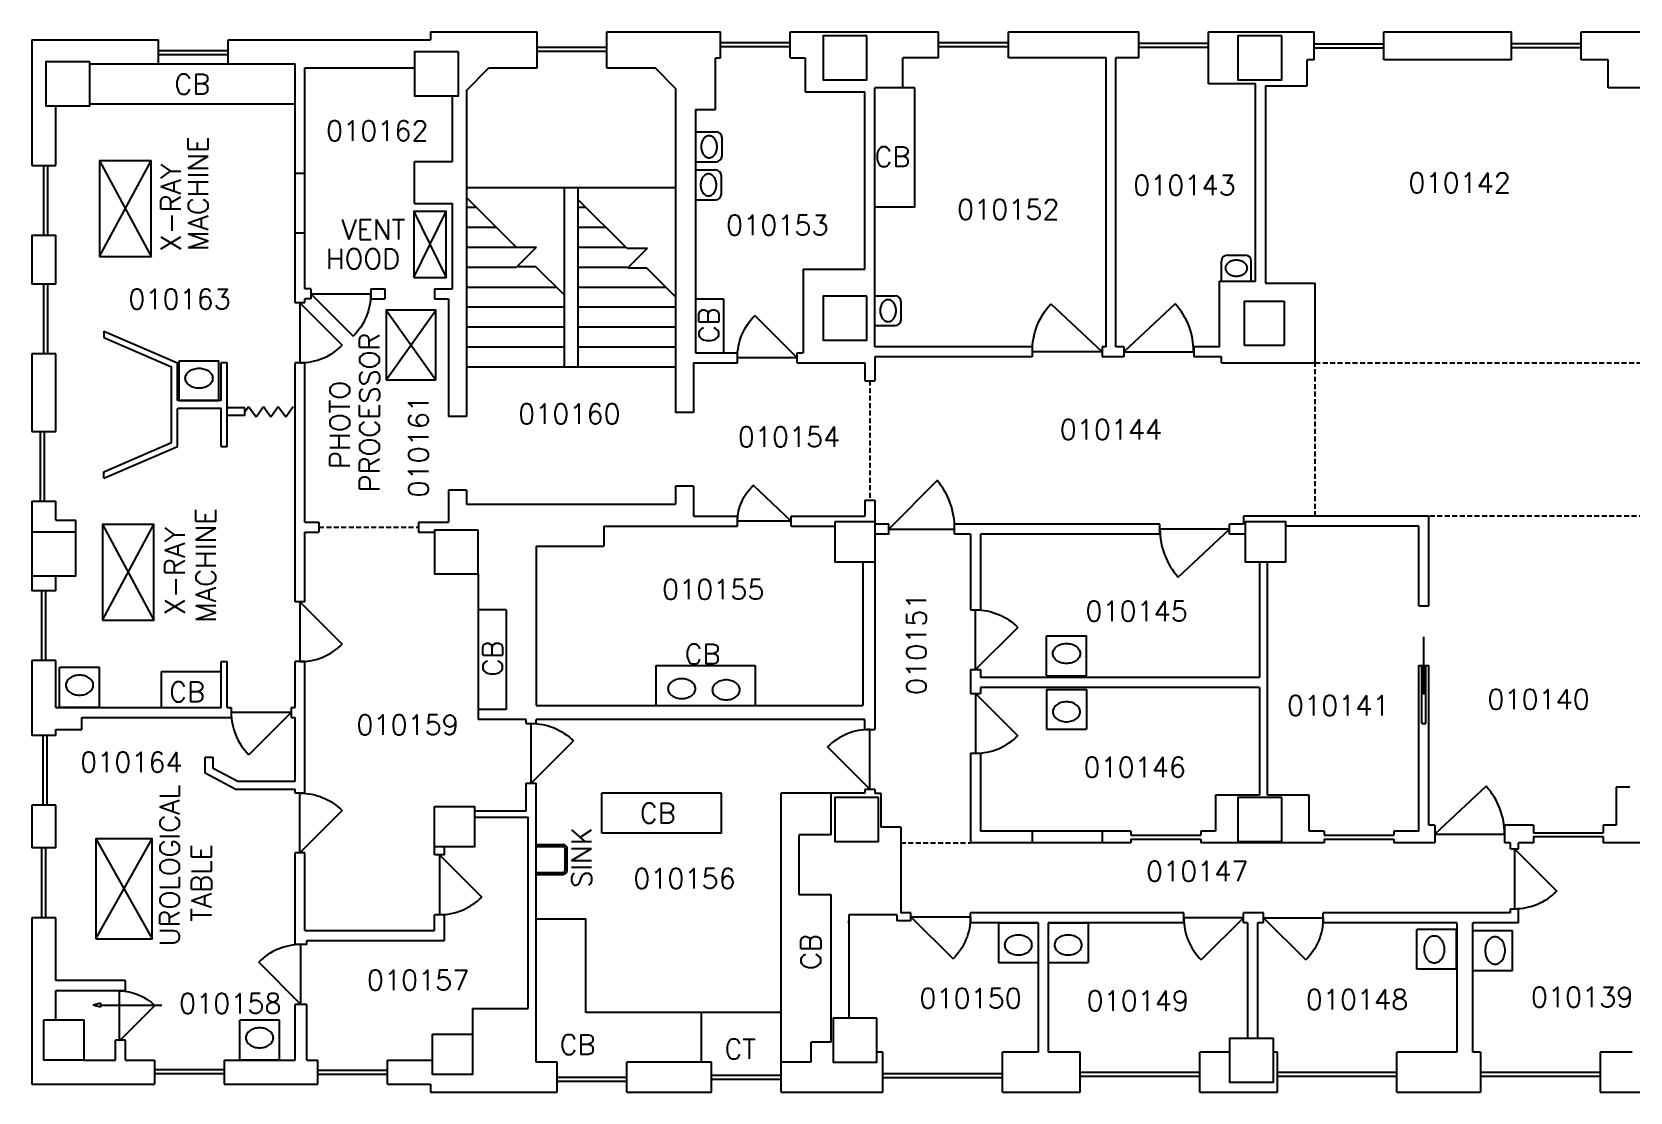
# Model space of a CAD drawing. Extents: x -572 to 188, y -99 to 441.
# Drawn here: x -426.4 to -346.2, y 125.1 to 178.3 of the extents above; entities that cross this region are included whole.
import ezdxf
from ezdxf.enums import TextEntityAlignment as Align

# ---------------------------------------------------------------- set-up
doc = ezdxf.new("R2010")
doc.units = 0
doc.header["$MEASUREMENT"] = 0
doc.linetypes.add('HIDDEN', pattern=[0.375, 0.25, -0.125])
for name, color, linetype in [('1', 7, 'CONTINUOUS'), ('15', 7, 'CONTINUOUS'), ('2', 7, 'CONTINUOUS'), ('25', 7, 'CONTINUOUS'), ('26', 7, 'CONTINUOUS'), ('27', 7, 'CONTINUOUS'), ('28', 7, 'CONTINUOUS'), ('3', 7, 'CONTINUOUS'), ('36', 7, 'CONTINUOUS'), ('4', 7, 'CONTINUOUS'), ('61', 7, 'CONTINUOUS')]:
    doc.layers.add(name, color=color, linetype=linetype)
doc.styles.add('ROMANS', font='ROMANS', dxfattribs={"height": 0.2})

# ---------------------------------------------------------------- blocks, each defined once
blk = doc.blocks.new('DRLH40')
at = {"layer": '26', "color": 6, "linetype": 'Continuous'}
blk.add_lwpolyline([(0, 0), (3.3, 0), (3.3, 0, 0.180955), (2.433, 2.433), (2.433, 2.433), (0, 0)], format="xyb", dxfattribs=at)
blk = doc.blocks.new('DRLH36')
at = {"layer": '26', "color": 6, "linetype": 'Continuous'}
for q in [(2.1213, 2.1213), (3, 0)]:
    blk.add_line((0, 0), q, dxfattribs=at)
blk.add_arc((0, 0), 3, 360, 45, dxfattribs=at)
blk = doc.blocks.new('DRRH36')
at = {"layer": '26', "color": 6, "linetype": 'Continuous', "yscale": -1, "rotation": 180}
blk.add_blockref('DRLH36', (0, 0), dxfattribs=at)
blk = doc.blocks.new('DRLH32')
at = {"layer": '26', "color": 6, "linetype": 'Continuous'}
for q in [(1.886, 1.886), (2.667, 0)]:
    blk.add_line((0, 0), q, dxfattribs=at)
blk.add_arc((-0.003, 0), 2.67, 0, 44.94989, dxfattribs=at)
blk = doc.blocks.new('SINK2')
at = {"layer": '25', "color": 253, "linetype": 'Continuous'}
for p, q in [((0, 1), (-2, 1)), ((-2, 1), (-2, -1)), ((0, 1), (0, -1)), ((0, -1), (-2, -1))]:
    blk.add_line(p, q, dxfattribs=at)
blk.add_lwpolyline([(-1.12, -0.688, 0.066843), (-1.023, -0.674, 0.062769), (-0.929, -0.635, 0.056398), (-0.842, -0.572, 0.049772), (-0.767, -0.486, 0.044142), (-0.704, -0.382, 0.039957), (-0.658, -0.263, 0.03725), (-0.63, -0.134, 0.035932), (-0.62, 0, 0.035932), (-0.63, 0.134, 0.03725), (-0.658, 0.263, 0.039957), (-0.704, 0.382, 0.044142), (-0.767, 0.486, 0.049772), (-0.842, 0.572, 0.056398), (-0.929, 0.635, 0.062769), (-1.023, 0.674, 0.066843), (-1.12, 0.688, 0.066843), (-1.218, 0.674, 0.062769), (-1.312, 0.635, 0.056398), (-1.398, 0.572, 0.049772), (-1.474, 0.486, 0.044142), (-1.536, 0.382, 0.039957), (-1.582, 0.263, 0.03725), (-1.611, 0.134, 0.035932), (-1.62, 0, 0.035932), (-1.611, -0.134, 0.03725), (-1.582, -0.263, 0.039957), (-1.536, -0.382, 0.044142), (-1.474, -0.486, 0.049772), (-1.398, -0.572, 0.056398), (-1.312, -0.635, 0.062769), (-1.218, -0.674, 0.066843)], format="xyb", close=True, dxfattribs=at)
blk = doc.blocks.new('SINK5')
at = {"layer": '25', "color": 253, "linetype": 'Continuous'}
blk.add_lwpolyline([(0.688, 0, 0.066843), (0.674, 0.098, 0.062769), (0.635, 0.191, 0.056398), (0.572, 0.278, 0.049772), (0.486, 0.354, 0.044142), (0.382, 0.416, 0.039957), (0.263, 0.462, 0.03725), (0.134, 0.49, 0.035932), (0, 0.5, 0.035932), (-0.134, 0.49, 0.03725), (-0.263, 0.462, 0.039957), (-0.382, 0.416, 0.044142), (-0.486, 0.354, 0.049772), (-0.572, 0.278, 0.056398), (-0.635, 0.191, 0.062769), (-0.674, 0.098, 0.066843), (-0.688, 0, 0.066843), (-0.674, -0.098, 0.062769), (-0.635, -0.191, 0.056398), (-0.572, -0.278, 0.049772), (-0.486, -0.354, 0.044142), (-0.382, -0.416, 0.039957), (-0.263, -0.462, 0.03725), (-0.134, -0.49, 0.035932), (0, -0.5, 0.035932), (0.134, -0.49, 0.03725), (0.263, -0.462, 0.039957), (0.382, -0.416, 0.044142), (0.486, -0.354, 0.049772), (0.572, -0.278, 0.056398), (0.635, -0.191, 0.062769), (0.674, -0.098, 0.066843)], format="xyb", close=True, dxfattribs=at)
blk = doc.blocks.new('AFDR36')
at = {"layer": '26', "color": 6, "linetype": 'Continuous'}
for p, q in [((-1.3327, 0.2046), (-1.5022, -0.205)), ((-1.1631, -0.2046), (-1.3327, 0.2046)), ((-0.9935, 0.2046), (-1.1631, -0.2046)), ((-0.8239, -0.2046), (-0.9935, 0.2046)), ((-0.6543, 0.2046), (-0.8239, -0.2046)), ((-0.4848, -0.2046), (-0.6543, 0.2046)), ((-0.4, 0), (-0.4848, -0.2046)), ((-0.4, 0.15), (-0.4, -0.1501)), ((-0.4, 0.15), (0, 0.15)), ((0, 0.15), (0, -0.1501)), ((-0.4, -0.1501), (0, -0.1501))]:
    blk.add_line(p, q, dxfattribs=at)
blk = doc.blocks.new('PSLH35')
at = {"layer": '26', "color": 6, "linetype": 'Continuous'}
for p, q in [((0, 0), (0, 1.45)), ((-0.1, -2.9), (-0.1, 0)), ((0, -1.45), (0, 0)), ((0.1, -2.9), (0.1, 0))]:
    blk.add_line(p, q, dxfattribs=at)
blk = doc.blocks.new('PDR35')
at = {"layer": '26', "color": 6, "linetype": 'Continuous'}
blk.add_line((-0.1, -2.9), (0.1, -2.9), dxfattribs=at)
blk.add_blockref('PSLH35', (0, 0), dxfattribs=at)
blk = doc.blocks.new('DRLH30')
at = {"layer": '26', "color": 6, "linetype": 'Continuous'}
for q in [(1.769, 1.769), (2.503, 0)]:
    blk.add_line((0, 0), q, dxfattribs=at)
blk.add_arc((0.003, 0), 2.5, 360, 45.05021, dxfattribs=at)
blk = doc.blocks.new('DRRH30')
at = {"layer": '26', "color": 6, "linetype": 'Continuous', "yscale": -1, "rotation": 180}
blk.add_blockref('DRLH30', (0, 0), dxfattribs=at)
blk = doc.blocks.new('*O3939')
at = {"layer": '61', "color": 253, "linetype": 'Continuous'}
for p, q in [((-422.3462, 138.5164), (-419.5073, 133.5068)), ((-422.3462, 133.5068), (-419.5073, 138.5164))]:
    blk.add_line(p, q, dxfattribs=at)
blk.add_lwpolyline([(-422.3462, 133.5068), (-419.5073, 133.5068), (-419.5073, 138.5164), (-422.3462, 138.5164)], close=True, dxfattribs=at)
blk = doc.blocks.new('*O4040')
at = {"layer": '61', "color": 253, "linetype": 'Continuous'}
for p, q in [((-423.1257, 170.9699), (-420.5387, 166.1697)), ((-423.1257, 166.1697), (-420.5387, 170.9699))]:
    blk.add_line(p, q, dxfattribs=at)
blk.add_lwpolyline([(-423.1257, 166.1697), (-420.5387, 166.1697), (-420.5387, 170.9699), (-423.1257, 170.9699)], close=True, dxfattribs=at)

msp = doc.modelspace()

# ---------------------------------------------------------------- linework, layer by layer
at = {"layer": '1', "color": 4, "linetype": 'Continuous'}
for p, q in [((-406.425, 178.256), (-406.425, 177.857)), ((-406.425, 178.256), (-401.075, 178.256)), ((-401.075, 176.457), (-401.075, 178.256)), ((-397.575, 176.457), (-397.575, 178.256)), ((-397.575, 178.256), (-391.875, 178.256)), ((-391.875, 176.957), (-391.875, 178.256)), ((-388.375, 176.957), (-388.375, 178.256)), ((-388.375, 178.256), (-380.925, 178.256)), ((-380.925, 176.957), (-380.925, 178.256)), ((-377.425, 176.957), (-377.425, 178.256)), ((-377.425, 178.256), (-370.875, 178.256)), ((-370.875, 176.957), (-370.875, 178.256)), ((-367.375, 176.957), (-367.375, 178.256)), ((-367.375, 178.256), (-362.075, 178.256)), ((-362.075, 176.857), (-362.075, 178.256)), ((-358.575, 176.857), (-358.575, 178.256)), ((-358.575, 178.256), (-352.175, 178.256)), ((-352.175, 176.857), (-352.175, 178.256)), ((-348.675, 176.857), (-348.675, 178.256)), ((-348.675, 178.256), (-342.175, 178.256)), ((-426.425, 177.857), (-426.425, 171.556)), ((-426.425, 177.857), (-420.075, 177.857)), ((-420.075, 176.656), (-420.075, 177.857)), ((-416.575, 176.656), (-416.575, 177.857)), ((-416.575, 177.857), (-406.425, 177.857)), ((-423.525, 176.656), (-420.075, 176.656)), ((-416.575, 176.656), (-413.225, 176.656)), ((-412.725, 176.457), (-407.225, 176.457)), ((-403.499, 176.457), (-401.075, 176.457)), ((-397.575, 176.457), (-395.158, 176.457)), ((-392.125, 176.957), (-391.875, 176.957)), ((-388.375, 176.957), (-387.625, 176.957)), ((-380.925, 176.957), (-382.725, 176.957)), ((-372.525, 176.957), (-377.425, 176.957)), ((-370.875, 176.957), (-372.025, 176.957)), ((-362.075, 176.857), (-362.425, 176.857)), ((-352.175, 176.857), (-358.575, 176.857)), ((-347.325, 176.857), (-348.675, 176.857)), ((-425.225, 171.556), (-425.225, 174.556)), ((-426.425, 171.556), (-425.225, 171.556)), ((-426.425, 168.056), (-425.225, 168.056)), ((-426.425, 168.056), (-426.425, 165.607)), ((-425.225, 165.607), (-425.225, 168.056)), ((-425.225, 165.607), (-426.425, 165.607)), ((-425.225, 162.107), (-426.425, 162.107)), ((-426.425, 162.107), (-426.425, 158.207)), ((-425.225, 158.207), (-425.225, 162.107)), ((-426.425, 158.207), (-425.225, 158.207)), ((-426.425, 154.707), (-425.225, 154.707)), ((-426.425, 154.707), (-426.425, 150.207)), ((-425.225, 153.756), (-425.225, 154.707)), ((-425.225, 150.207), (-425.225, 150.957)), ((-425.225, 150.207), (-426.425, 150.207)), ((-425.225, 146.707), (-426.425, 146.707)), ((-426.425, 146.707), (-426.425, 142.957)), ((-425.225, 144.357), (-425.225, 146.707)), ((-425.225, 142.957), (-426.425, 142.957)), ((-425.225, 142.957), (-425.225, 143.256)), ((-425.225, 139.457), (-426.425, 139.457)), ((-426.425, 139.457), (-426.425, 137.306)), ((-425.225, 137.306), (-425.225, 139.457)), ((-425.225, 137.306), (-426.425, 137.306)), ((-425.225, 133.806), (-426.425, 133.806)), ((-426.425, 133.806), (-426.425, 125.457)), ((-425.225, 130.656), (-425.225, 133.806)), ((-425.225, 128.682), (-425.225, 130.156)), ((-383.725, 127.056), (-384.025, 127.056)), ((-383.725, 125.056), (-383.725, 127.056)), ((-377.725, 125.056), (-377.725, 127.056)), ((-375.925, 127.056), (-377.725, 127.056)), ((-373.825, 127.056), (-375.425, 127.056)), ((-373.825, 125.056), (-373.825, 127.056)), ((-367.825, 125.056), (-367.825, 127.056)), ((-366.327, 127.056), (-367.825, 127.056)), ((-363.925, 127.056), (-364.127, 127.056)), ((-363.925, 125.056), (-363.925, 127.056)), ((-357.925, 125.056), (-357.925, 127.056)), ((-354.925, 127.056), (-357.925, 127.056)), ((-353.725, 127.056), (-354.125, 127.056)), ((-353.725, 127.056), (-353.725, 125.056)), ((-347.725, 127.056), (-347.725, 125.056)), ((-346.125, 127.056), (-347.725, 127.056)), ((-423.825, 126.656), (-422.225, 126.656)), ((-421.725, 126.656), (-420.275, 126.656)), ((-420.275, 126.656), (-420.275, 125.457)), ((-416.775, 126.656), (-416.775, 125.457)), ((-416.775, 126.656), (-413.225, 126.656)), ((-412.625, 126.656), (-412.075, 126.656)), ((-412.075, 125.457), (-412.075, 126.656)), ((-408.575, 125.457), (-408.575, 126.656)), ((-408.575, 126.656), (-406.325, 126.656)), ((-400.075, 126.556), (-401.125, 126.556)), ((-400.075, 125.056), (-400.075, 126.556)), ((-396.575, 125.056), (-396.575, 126.556)), ((-392.325, 126.556), (-396.575, 126.556)), ((-392.325, 125.056), (-392.325, 126.556)), ((-388.825, 125.056), (-388.825, 126.556)), ((-387.325, 126.556), (-388.825, 126.556)), ((-426.425, 125.457), (-420.275, 125.457)), ((-416.775, 125.457), (-412.075, 125.457)), ((-408.575, 125.457), (-406.425, 125.457)), ((-406.425, 125.457), (-406.425, 125.056)), ((-406.425, 125.056), (-400.075, 125.056)), ((-396.575, 125.056), (-392.325, 125.056)), ((-388.825, 125.056), (-383.725, 125.056)), ((-377.725, 125.056), (-373.825, 125.056)), ((-367.825, 125.056), (-363.925, 125.056)), ((-357.925, 125.056), (-353.725, 125.056)), ((-347.725, 125.056), (-343.525, 125.056))]:
    msp.add_line(p, q, dxfattribs=at)
at = {"layer": '15', "color": 1, "linetype": 'Continuous'}
for p, q in [((-404.625, 175.326), (-403.499, 176.457)), ((-394.125, 175.421), (-395.158, 176.457)), ((-392.125, 174.357), (-392.125, 176.957)), ((-405.325, 171.756), (-405.325, 175.056)), ((-404.625, 175.326), (-404.625, 158.957)), ((-394.125, 175.421), (-394.125, 159.156)), ((-393.125, 174.357), (-392.125, 174.357)), ((-393.125, 174.357), (-393.125, 164.857)), ((-407.225, 171.756), (-405.325, 171.756)), ((-407.225, 169.656), (-407.225, 171.756)), ((-407.225, 169.656), (-405.325, 169.656)), ((-405.325, 165.357), (-405.325, 169.656)), ((-405.525, 164.857), (-405.525, 158.957)), ((-393.225, 161.656), (-393.225, 159.156)), ((-404.625, 158.957), (-405.525, 158.957)), ((-393.225, 159.156), (-394.125, 159.156)), ((-404.625, 155.256), (-405.525, 155.256)), ((-405.525, 155.256), (-405.525, 153.656)), ((-404.625, 155.256), (-404.625, 154.556)), ((-393.225, 155.457), (-394.125, 155.457)), ((-394.125, 155.457), (-394.125, 154.556)), ((-393.225, 155.457), (-393.225, 153.957)), ((-404.625, 154.556), (-394.125, 154.556)), ((-397.725, 153.457), (-397.725, 152.457)), ((-397.725, 153.457), (-393.225, 153.457)), ((-401.125, 152.457), (-397.725, 152.457))]:
    msp.add_line(p, q, dxfattribs=at)
at = {"layer": '2', "color": 1, "linetype": 'Continuous'}
for p, q in [((-365.591, 164.74), (-365.591, 162.54)), ((-365.591, 164.74), (-363.591, 164.74)), ((-363.591, 164.74), (-363.591, 162.54)), ((-365.591, 162.54), (-363.591, 162.54))]:
    msp.add_line(p, q, dxfattribs=at)
for points in [[(-384.526, 178.056), (-386.726, 178.056), (-386.726, 175.857), (-384.526, 175.857), (-384.526, 178.056)], [(-363.709, 178.056), (-365.909, 178.056), (-365.909, 175.857), (-363.709, 175.857), (-363.709, 178.056)], [(-405.025, 177.256), (-407.225, 177.256), (-407.225, 175.056), (-405.025, 175.056), (-405.025, 177.256)], [(-423.525, 176.756), (-425.725, 176.756), (-425.725, 174.556), (-423.525, 174.556), (-423.525, 176.756)], [(-384.526, 164.995), (-386.726, 164.995), (-386.726, 162.795), (-384.526, 162.795), (-384.526, 164.995)], [(-404.025, 153.256), (-406.225, 153.256), (-406.225, 151.056), (-404.025, 151.056), (-404.025, 153.256)], [(-386.125, 153.682), (-384.125, 153.682), (-384.125, 151.656), (-386.125, 151.656), (-386.125, 153.682)], [(-365.525, 153.682), (-363.525, 153.682), (-363.525, 151.656), (-365.525, 151.656), (-365.525, 153.682)], [(-424.225, 153.156), (-426.425, 153.156), (-426.425, 150.957), (-424.225, 150.957), (-424.225, 153.156)], [(-383.941, 139.837), (-386.141, 139.837), (-386.141, 137.637), (-383.941, 137.637), (-383.941, 139.837)], [(-363.709, 139.837), (-365.909, 139.837), (-365.909, 137.637), (-363.709, 137.637), (-363.709, 139.837)], [(-406.225, 139.382), (-404.225, 139.382), (-404.225, 137.357), (-406.225, 137.357), (-406.225, 139.382)], [(-425.825, 128.682), (-423.825, 128.682), (-423.825, 126.656), (-425.825, 126.656), (-425.825, 128.682)], [(-384.025, 128.756), (-386.225, 128.756), (-386.225, 126.556), (-384.025, 126.556), (-384.025, 128.756)], [(-406.325, 127.957), (-404.325, 127.957), (-404.325, 125.931), (-406.325, 125.931), (-406.325, 127.957)], [(-364.127, 127.746), (-366.327, 127.746), (-366.327, 125.546), (-364.127, 125.546), (-364.127, 127.746)]]:
    msp.add_lwpolyline(points, dxfattribs=at)
at = {"layer": '25', "color": 253, "linetype": 'Continuous'}
for p, q in [((-420.075, 176.656), (-416.575, 176.656)), ((-382.125, 175.457), (-382.698, 175.457)), ((-382.125, 169.457), (-382.125, 175.457)), ((-423.525, 174.656), (-413.225, 174.656)), ((-393.125, 173.245), (-392.095, 173.245)), ((-391.795, 172.045), (-391.795, 172.945)), ((-393.125, 171.745), (-392.095, 171.745)), ((-393.125, 171.332), (-392.125, 171.332)), ((-391.825, 170.132), (-391.825, 171.032)), ((-393.125, 169.832), (-392.125, 169.832)), ((-382.125, 169.457), (-384.125, 169.457)), ((-366.433, 167.053), (-365.533, 167.053)), ((-366.733, 165.756), (-366.733, 166.753)), ((-365.233, 165.756), (-365.233, 166.753)), ((-393.125, 164.857), (-393.125, 162.156)), ((-384.125, 165.017), (-383.11, 165.017)), ((-382.81, 163.817), (-382.81, 164.717)), ((-422.825, 163.247), (-422.825, 162.92)), ((-422.825, 163.247), (-419.125, 161.647)), ((-422.825, 162.92), (-419.425, 161.45)), ((-384.125, 163.517), (-383.11, 163.517)), ((-393.125, 162.156), (-391.725, 162.156)), ((-419.425, 157.654), (-419.425, 161.45)), ((-419.125, 159.756), (-419.125, 161.647)), ((-416.925, 159.756), (-416.925, 161.656)), ((-416.625, 161.656), (-416.925, 161.656)), ((-416.625, 157.457), (-416.625, 161.656)), ((-416.925, 159.756), (-419.125, 159.756)), ((-419.125, 157.457), (-419.125, 159.357)), ((-416.925, 159.357), (-419.1, 159.357)), ((-416.925, 157.457), (-416.925, 159.357)), ((-422.825, 156.183), (-419.425, 157.654)), ((-422.825, 155.857), (-419.125, 157.457)), ((-416.925, 157.457), (-416.625, 157.457)), ((-422.825, 155.857), (-422.825, 156.183)), ((-402.625, 149.256), (-404.025, 149.256)), ((-402.625, 149.256), (-402.625, 144.256)), ((-395.125, 146.457), (-390.125, 146.457)), ((-395.125, 146.457), (-395.125, 144.457)), ((-390.125, 146.457), (-390.125, 144.457)), ((-402.625, 144.256), (-404.025, 144.256)), ((-391.825, 140.056), (-397.825, 140.056)), ((-397.825, 138.056), (-397.825, 140.056)), ((-391.825, 138.056), (-391.825, 140.056)), ((-391.825, 138.056), (-397.825, 138.056)), ((-401.125, 137.478), (-399.774, 137.478)), ((-401.125, 137.378), (-399.774, 137.378)), ((-399.674, 136.178), (-399.674, 137.278)), ((-399.574, 136.178), (-399.574, 137.278)), ((-401.125, 136.078), (-399.774, 136.078)), ((-401.125, 135.978), (-399.774, 135.978)), ((-392.825, 126.556), (-392.825, 129.056)), ((-388.825, 126.556), (-388.825, 129.056))]:
    msp.add_line(p, q, dxfattribs=at)
for points in [[(-392.445, 171.945, 0.066843), (-392.367, 171.955, 0.062769), (-392.292, 171.987, 0.056398), (-392.223, 172.037, 0.049772), (-392.162, 172.106, 0.044142), (-392.113, 172.189, 0.039957), (-392.076, 172.284, 0.03725), (-392.053, 172.388, 0.035932), (-392.045, 172.495, 0.035932), (-392.053, 172.602, 0.03725), (-392.076, 172.705, 0.039957), (-392.113, 172.8, 0.044142), (-392.162, 172.884, 0.049772), (-392.223, 172.952, 0.056398), (-392.292, 173.003, 0.062769), (-392.367, 173.034, 0.066843), (-392.445, 173.045, 0.066843), (-392.523, 173.034, 0.062769), (-392.598, 173.003, 0.056398), (-392.668, 172.952, 0.049772), (-392.728, 172.884, 0.044142), (-392.778, 172.8, 0.039957), (-392.815, 172.705, 0.03725), (-392.838, 172.602, 0.035932), (-392.845, 172.495, 0.035932), (-392.838, 172.388, 0.03725), (-392.815, 172.284, 0.039957), (-392.778, 172.189, 0.044142), (-392.728, 172.106, 0.049772), (-392.668, 172.037, 0.056398), (-392.598, 171.987, 0.062769), (-392.523, 171.955, 0.066843)], [(-392.475, 170.032, 0.066843), (-392.396, 170.043, 0.062769), (-392.321, 170.074, 0.056398), (-392.252, 170.125, 0.049772), (-392.192, 170.193, 0.044142), (-392.142, 170.276, 0.039957), (-392.105, 170.372, 0.03725), (-392.082, 170.475, 0.035932), (-392.075, 170.582, 0.035932), (-392.082, 170.689, 0.03725), (-392.105, 170.792, 0.039957), (-392.142, 170.888, 0.044142), (-392.192, 170.971, 0.049772), (-392.252, 171.039, 0.056398), (-392.321, 171.09, 0.062769), (-392.396, 171.121, 0.066843), (-392.475, 171.132, 0.066843), (-392.553, 171.121, 0.062769), (-392.628, 171.09, 0.056398), (-392.697, 171.039, 0.049772), (-392.757, 170.971, 0.044142), (-392.807, 170.888, 0.039957), (-392.844, 170.792, 0.03725), (-392.867, 170.689, 0.035932), (-392.875, 170.582, 0.035932), (-392.867, 170.475, 0.03725), (-392.844, 170.372, 0.039957), (-392.807, 170.276, 0.044142), (-392.757, 170.193, 0.049772), (-392.697, 170.125, 0.056398), (-392.628, 170.074, 0.062769), (-392.553, 170.043, 0.066843)], [(-366.533, 166.403, 0.066843), (-366.522, 166.325, 0.062769), (-366.491, 166.25, 0.056398), (-366.44, 166.181, 0.049772), (-366.372, 166.12, 0.044142), (-366.288, 166.07, 0.039957), (-366.193, 166.033, 0.03725), (-366.09, 166.011, 0.035932), (-365.983, 166.003, 0.035932), (-365.876, 166.011, 0.03725), (-365.772, 166.033, 0.039957), (-365.677, 166.07, 0.044142), (-365.594, 166.12, 0.049772), (-365.525, 166.181, 0.056398), (-365.475, 166.25, 0.062769), (-365.443, 166.325, 0.066843), (-365.433, 166.403, 0.066843), (-365.443, 166.481, 0.062769), (-365.475, 166.556, 0.056398), (-365.525, 166.625, 0.049772), (-365.594, 166.686, 0.044142), (-365.677, 166.736, 0.039957), (-365.772, 166.773, 0.03725), (-365.876, 166.795, 0.035932), (-365.983, 166.803, 0.035932), (-366.09, 166.795, 0.03725), (-366.193, 166.773, 0.039957), (-366.288, 166.736, 0.044142), (-366.372, 166.686, 0.049772), (-366.44, 166.625, 0.056398), (-366.491, 166.556, 0.062769), (-366.522, 166.481, 0.066843)], [(-383.46, 163.717, 0.066843), (-383.382, 163.727, 0.062769), (-383.307, 163.758, 0.056398), (-383.238, 163.809, 0.049772), (-383.177, 163.878, 0.044142), (-383.128, 163.961, 0.039957), (-383.091, 164.056, 0.03725), (-383.068, 164.159, 0.035932), (-383.06, 164.267, 0.035932), (-383.068, 164.374, 0.03725), (-383.091, 164.477, 0.039957), (-383.128, 164.572, 0.044142), (-383.177, 164.656, 0.049772), (-383.238, 164.724, 0.056398), (-383.307, 164.775, 0.062769), (-383.382, 164.806, 0.066843), (-383.46, 164.817, 0.066843), (-383.538, 164.806, 0.062769), (-383.613, 164.775, 0.056398), (-383.682, 164.724, 0.049772), (-383.743, 164.656, 0.044142), (-383.793, 164.572, 0.039957), (-383.83, 164.477, 0.03725), (-383.853, 164.374, 0.035932), (-383.86, 164.267, 0.035932), (-383.853, 164.159, 0.03725), (-383.83, 164.056, 0.039957), (-383.793, 163.961, 0.044142), (-383.743, 163.878, 0.049772), (-383.682, 163.809, 0.056398), (-383.613, 163.758, 0.062769), (-383.538, 163.727, 0.066843)]]:
    msp.add_lwpolyline(points, format="xyb", close=True, dxfattribs=at)
for centre, radius, start, end in [((-392.095, 172.945), 0.3, 0, 90), ((-392.095, 172.045), 0.3, 270, 0), ((-392.125, 171.032), 0.3, 0, 90), ((-392.125, 170.132), 0.3, 270, 0), ((-366.433, 166.753), 0.3, 90, 180), ((-365.533, 166.753), 0.3, 360, 90), ((-383.11, 164.717), 0.3, 0, 90), ((-383.11, 163.817), 0.3, 270, 0), ((-399.774, 137.278), 0.2, 360, 90), ((-399.774, 137.278), 0.1, 360, 90), ((-399.774, 136.178), 0.1, 270, 360), ((-399.774, 136.178), 0.2, 270, 360)]:
    msp.add_arc(centre, radius, start, end, dxfattribs=at)
at = {"layer": '26', "color": 6, "linetype": 'Continuous'}
for p, q in [((-402.132, 167.463), (-404.625, 169.956)), ((-396.571, 167.402), (-399.025, 169.856)), ((-402.132, 167.463), (-401.104, 167.463)), ((-402.083, 166.484), (-401.104, 167.463)), ((-396.571, 167.402), (-395.543, 167.402)), ((-396.522, 166.423), (-395.543, 167.402)), ((-402.083, 166.484), (-401.153, 166.484)), ((-399.725, 165.056), (-401.153, 166.484)), ((-396.522, 166.423), (-395.592, 166.423)), ((-394.125, 164.956), (-395.592, 166.423)), ((-416.425, 144.357), (-416.425, 143.857)), ((-413.425, 144.357), (-413.425, 143.857)), ((-376.225, 138.156), (-376.225, 137.556)), ((-372.725, 138.156), (-372.725, 137.556))]:
    msp.add_line(p, q, dxfattribs=at)
at = {"layer": '27', "color": 2, "linetype": 'Continuous'}
for p, q in [((-420.075, 177.331), (-416.575, 177.331)), ((-401.075, 177.492), (-397.575, 177.492)), ((-401.075, 177.292), (-397.575, 177.292)), ((-391.875, 177.721), (-388.375, 177.721)), ((-391.875, 177.521), (-388.375, 177.521)), ((-380.925, 177.721), (-377.425, 177.721)), ((-380.925, 177.521), (-377.425, 177.521)), ((-370.875, 177.69), (-367.375, 177.69)), ((-370.875, 177.49), (-367.375, 177.49)), ((-362.075, 177.66), (-358.575, 177.66)), ((-362.075, 177.46), (-358.575, 177.46)), ((-352.175, 177.675), (-348.675, 177.675)), ((-352.175, 177.475), (-348.675, 177.475)), ((-420.075, 177.131), (-416.575, 177.131)), ((-425.825, 168.056), (-425.825, 171.556)), ((-425.625, 168.056), (-425.625, 171.556)), ((-425.825, 162.107), (-425.825, 165.607)), ((-425.625, 162.107), (-425.625, 165.607)), ((-426.001, 154.707), (-426.001, 158.207)), ((-425.801, 154.707), (-425.801, 158.207)), ((-425.925, 146.707), (-425.925, 150.207)), ((-425.725, 146.707), (-425.725, 150.207)), ((-425.867, 139.457), (-425.867, 142.957)), ((-425.667, 139.457), (-425.667, 142.957)), ((-425.925, 133.806), (-425.925, 137.306)), ((-425.725, 133.806), (-425.725, 137.306)), ((-420.275, 126.182), (-416.775, 126.182)), ((-420.275, 125.982), (-416.775, 125.982)), ((-412.075, 126.156), (-408.575, 126.156)), ((-412.075, 125.957), (-408.575, 125.957)), ((-383.725, 125.995), (-377.725, 125.995)), ((-373.825, 126.055), (-367.825, 126.055)), ((-363.925, 126.055), (-357.925, 126.055)), ((-353.725, 126.055), (-347.725, 126.055)), ((-400.075, 125.806), (-396.575, 125.806)), ((-400.075, 125.606), (-396.575, 125.606)), ((-392.325, 125.898), (-388.825, 125.898)), ((-392.325, 125.698), (-388.825, 125.698)), ((-383.725, 125.794), (-377.725, 125.794)), ((-373.825, 125.855), (-367.825, 125.855)), ((-363.925, 125.855), (-357.925, 125.855)), ((-353.725, 125.855), (-347.725, 125.855))]:
    msp.add_line(p, q, dxfattribs=at)
at = {"layer": '28', "color": 6, "linetype": 'Continuous'}
for p, q in [((-413.225, 164.656), (-413.225, 176.656)), ((-412.725, 165.357), (-412.725, 176.457)), ((-387.625, 176.957), (-387.625, 175.256)), ((-382.725, 175.457), (-382.725, 176.957)), ((-372.525, 162.457), (-372.525, 176.957)), ((-372.025, 162.457), (-372.025, 176.957)), ((-367.375, 175.656), (-367.375, 176.957)), ((-362.425, 175.556), (-362.425, 176.857)), ((-347.325, 175.457), (-347.325, 176.857)), ((-365.025, 175.656), (-367.375, 175.656)), ((-365.025, 165.756), (-365.025, 175.656)), ((-387.625, 175.256), (-384.625, 175.256)), ((-384.625, 166.357), (-384.625, 175.256)), ((-384.125, 162.457), (-384.125, 175.457)), ((-382.725, 175.457), (-384.125, 175.457)), ((-364.525, 175.556), (-362.425, 175.556)), ((-364.525, 175.556), (-364.525, 165.656)), ((-345.625, 175.457), (-347.325, 175.457)), ((-412.725, 171.156), (-413.225, 171.156)), ((-404.625, 170.457), (-394.125, 170.457)), ((-399.725, 170.457), (-399.725, 161.457)), ((-399.025, 170.457), (-399.025, 161.457)), ((-404.625, 169.457), (-404.126, 169.457)), ((-399.025, 169.457), (-398.625, 169.457)), ((-404.625, 168.457), (-403.125, 168.457)), ((-399.025, 168.457), (-397.625, 168.457)), ((-412.725, 168.156), (-413.225, 168.156)), ((-404.625, 167.457), (-402.125, 167.457)), ((-399.025, 167.457), (-396.625, 167.457)), ((-404.625, 166.457), (-402.11, 166.457)), ((-399.025, 166.457), (-396.489, 166.457)), ((-387.725, 166.357), (-387.725, 162.156)), ((-387.725, 166.357), (-384.625, 166.357)), ((-412.425, 165.357), (-412.725, 165.357)), ((-412.425, 165.357), (-412.425, 164.857)), ((-409.425, 165.357), (-409.425, 164.857)), ((-409.425, 165.357), (-408.725, 165.357)), ((-408.725, 165.357), (-408.725, 164.857)), ((-406.225, 165.357), (-405.325, 165.357)), ((-406.225, 165.357), (-406.225, 164.857)), ((-404.625, 165.457), (-400.126, 165.457)), ((-399.025, 165.457), (-394.626, 165.457)), ((-366.825, 162.457), (-366.825, 165.756)), ((-366.825, 165.756), (-365.025, 165.756)), ((-364.525, 165.656), (-362.025, 165.656)), ((-362.025, 161.656), (-362.025, 165.656)), ((-412.725, 164.656), (-413.225, 164.656)), ((-412.425, 164.857), (-412.732, 164.857)), ((-412.725, 164.656), (-412.725, 164.857)), ((-409.425, 164.857), (-408.725, 164.857)), ((-406.225, 164.857), (-405.525, 164.857)), ((-404.625, 164.457), (-399.725, 164.457)), ((-399.025, 164.457), (-394.125, 164.457)), ((-404.625, 163.457), (-399.725, 163.457)), ((-399.025, 163.457), (-394.125, 163.457)), ((-404.625, 162.457), (-399.725, 162.457)), ((-399.025, 162.457), (-394.125, 162.457)), ((-391.725, 162.156), (-391.025, 162.156)), ((-391.025, 161.656), (-391.025, 162.156)), ((-388.025, 161.656), (-388.025, 162.156)), ((-388.025, 162.156), (-387.725, 162.156)), ((-376.225, 162.457), (-384.125, 162.457)), ((-376.225, 162.457), (-376.225, 161.957)), ((-372.725, 162.457), (-372.725, 161.957)), ((-372.525, 162.457), (-372.725, 162.457)), ((-371.625, 162.457), (-372.025, 162.457)), ((-371.625, 162.457), (-371.625, 161.957)), ((-368.125, 162.457), (-368.125, 161.957)), ((-366.825, 162.457), (-368.125, 162.457)), ((-413.225, 149.656), (-413.225, 161.656)), ((-412.725, 161.656), (-413.225, 161.656)), ((-412.725, 153.656), (-412.725, 161.656)), ((-404.625, 161.457), (-394.125, 161.457)), ((-393.225, 161.656), (-391.025, 161.656)), ((-388.025, 161.656), (-384.625, 161.656)), ((-384.625, 161.656), (-384.625, 160.756)), ((-376.225, 161.957), (-384.125, 161.957)), ((-384.125, 161.957), (-384.125, 160.756)), ((-371.625, 161.957), (-372.725, 161.957)), ((-366.725, 161.957), (-368.125, 161.957)), ((-366.725, 161.656), (-366.725, 161.957)), ((-366.725, 161.656), (-362.025, 161.656)), ((-384.625, 160.756), (-384.125, 160.756)), ((-384.625, 154.756), (-384.125, 154.756)), ((-384.625, 154.756), (-384.625, 153.957)), ((-384.125, 154.756), (-384.125, 153.682)), ((-425.225, 153.756), (-424.225, 153.756)), ((-424.225, 153.156), (-424.225, 153.756)), ((-412.725, 153.656), (-412.025, 153.656)), ((-412.025, 153.656), (-412.025, 153.156)), ((-407.025, 153.656), (-407.025, 153.156)), ((-407.025, 153.656), (-405.525, 153.656)), ((-393.225, 153.957), (-391.012, 153.957)), ((-393.225, 153.457), (-391.012, 153.457)), ((-391.012, 153.457), (-391.012, 153.957)), ((-388.325, 153.957), (-384.625, 153.957)), ((-388.325, 153.457), (-388.325, 153.957)), ((-388.325, 153.457), (-386.125, 153.457)), ((-383.425, 153.556), (-384.125, 153.556)), ((-383.425, 153.056), (-383.425, 153.556)), ((-380.125, 153.056), (-380.125, 153.556)), ((-369.825, 153.556), (-380.125, 153.556)), ((-369.825, 153.056), (-369.825, 153.556)), ((-366.325, 153.056), (-366.325, 153.556)), ((-365.625, 153.556), (-366.325, 153.556)), ((-365.625, 153.957), (-365.625, 153.556)), ((-356.325, 153.957), (-365.625, 153.957)), ((-356.825, 153.457), (-363.525, 153.457)), ((-356.825, 153.457), (-363.525, 153.457)), ((-356.825, 149.457), (-356.825, 153.457)), ((-356.825, 149.457), (-356.825, 153.457)), ((-356.325, 149.457), (-356.325, 153.957)), ((-356.325, 149.457), (-356.325, 153.957)), ((-412.725, 149.656), (-412.725, 153.156)), ((-412.725, 153.156), (-412.025, 153.156)), ((-407.025, 153.156), (-406.225, 153.156)), ((-401.125, 152.457), (-401.125, 144.457)), ((-383.425, 153.056), (-384.125, 153.056)), ((-379.325, 153.056), (-380.125, 153.056)), ((-379.325, 153.056), (-379.325, 149.256)), ((-369.825, 153.056), (-378.825, 153.056)), ((-378.825, 153.056), (-378.825, 149.256)), ((-365.525, 153.056), (-366.325, 153.056)), ((-384.725, 151.656), (-384.725, 144.457)), ((-384.125, 151.656), (-384.125, 143.256)), ((-364.825, 151.656), (-364.825, 145.857)), ((-364.425, 139.957), (-364.425, 151.656)), ((-404.025, 151.056), (-404.025, 149.256)), ((-412.725, 149.656), (-413.225, 149.656)), ((-379.325, 149.256), (-378.825, 149.256)), ((-356.825, 149.457), (-356.325, 149.457)), ((-416.925, 146.656), (-416.625, 146.656)), ((-416.925, 144.357), (-416.925, 146.656)), ((-416.625, 144.357), (-416.625, 146.656)), ((-412.725, 146.656), (-413.225, 146.656)), ((-413.225, 144.357), (-413.225, 146.656)), ((-412.725, 140.056), (-412.725, 146.656)), ((-379.325, 146.256), (-378.825, 146.256)), ((-379.325, 146.256), (-379.325, 145.056)), ((-378.825, 146.256), (-378.825, 145.857)), ((-356.825, 138.156), (-356.825, 146.457)), ((-356.825, 146.457), (-356.325, 146.457)), ((-356.325, 138.457), (-356.325, 146.457)), ((-364.825, 145.857), (-378.825, 145.857)), ((-378.825, 145.357), (-378.825, 145.056)), ((-364.825, 145.357), (-378.825, 145.357)), ((-364.825, 145.357), (-364.825, 139.957)), ((-425.225, 144.357), (-416.925, 144.357)), ((-416.625, 144.357), (-416.425, 144.357)), ((-413.425, 144.357), (-413.225, 144.357)), ((-401.125, 144.457), (-384.725, 144.457)), ((-379.325, 145.056), (-378.825, 145.056)), ((-423.925, 143.256), (-423.925, 143.857)), ((-423.925, 143.857), (-416.425, 143.857)), ((-413.425, 143.857), (-413.225, 143.857)), ((-413.225, 140.656), (-413.225, 143.857)), ((-404.025, 144.256), (-404.025, 143.756)), ((-401.625, 143.756), (-404.025, 143.756)), ((-401.625, 143.556), (-401.625, 143.756)), ((-401.625, 143.556), (-401.125, 143.556)), ((-384.625, 143.756), (-401.125, 143.756)), ((-401.125, 143.556), (-401.125, 143.756)), ((-384.625, 143.256), (-384.625, 143.756)), ((-425.225, 143.256), (-423.925, 143.256)), ((-384.625, 143.256), (-384.125, 143.256)), ((-379.325, 142.056), (-378.825, 142.056)), ((-379.325, 142.056), (-379.325, 137.556)), ((-378.825, 142.056), (-378.825, 138.156)), ((-417.736, 141.857), (-417.337, 141.857)), ((-417.736, 141.056), (-417.736, 141.857)), ((-417.337, 141.297), (-417.337, 141.857)), ((-416.126, 140.656), (-417.337, 141.297)), ((-416.225, 140.256), (-417.736, 141.056)), ((-416.126, 140.656), (-413.225, 140.656)), ((-401.625, 140.556), (-401.125, 140.556)), ((-401.625, 139.156), (-401.625, 140.556)), ((-401.125, 126.556), (-401.125, 140.556)), ((-346.925, 140.357), (-346.925, 138.457)), ((-346.23, 140.357), (-346.925, 140.357)), ((-416.225, 140.256), (-413.225, 140.256)), ((-413.225, 140.056), (-413.225, 140.256)), ((-412.725, 140.056), (-413.225, 140.056)), ((-386.325, 137.957), (-386.325, 140.056)), ((-384.625, 140.056), (-386.325, 140.056)), ((-384.625, 140.256), (-384.125, 140.256)), ((-384.625, 140.256), (-384.625, 140.056)), ((-384.125, 140.256), (-384.125, 140.056)), ((-384.125, 140.056), (-383.825, 140.056)), ((-383.825, 140.056), (-383.825, 138.357)), ((-367.025, 139.957), (-367.025, 138.156)), ((-364.825, 139.957), (-367.025, 139.957)), ((-362.325, 139.957), (-364.425, 139.957)), ((-362.325, 138.156), (-362.325, 139.957)), ((-401.625, 139.156), (-404.225, 139.156)), ((-404.225, 138.857), (-401.525, 138.857)), ((-401.525, 129.256), (-401.525, 138.857)), ((-386.325, 137.957), (-387.925, 137.957)), ((-387.925, 134.957), (-387.925, 137.957)), ((-382.825, 138.357), (-383.825, 138.357)), ((-382.825, 138.357), (-382.825, 134.056)), ((-371.275, 138.156), (-378.825, 138.156)), ((-371.275, 138.156), (-371.275, 137.951)), ((-371.275, 137.951), (-367.775, 137.951)), ((-367.775, 138.156), (-367.775, 137.951)), ((-367.025, 138.156), (-367.775, 138.156)), ((-361.575, 138.156), (-362.325, 138.156)), ((-361.575, 138.156), (-361.575, 137.951)), ((-361.575, 137.951), (-358.075, 137.951)), ((-358.075, 138.156), (-358.075, 137.951)), ((-356.825, 138.156), (-358.075, 138.156)), ((-356.025, 138.457), (-356.325, 138.457)), ((-356.025, 138.457), (-356.025, 137.556)), ((-352.525, 138.457), (-352.525, 137.556)), ((-351.075, 138.457), (-352.525, 138.457)), ((-351.075, 138.457), (-351.075, 138.073)), ((-351.075, 138.073), (-347.575, 138.073)), ((-346.925, 138.457), (-347.575, 138.457)), ((-347.575, 138.457), (-347.575, 138.073)), ((-406.225, 136.957), (-406.225, 137.357)), ((-405.725, 136.957), (-405.725, 137.357)), ((-371.275, 137.556), (-379.325, 137.556)), ((-371.275, 137.751), (-367.775, 137.751)), ((-371.275, 137.751), (-371.275, 137.556)), ((-367.775, 137.751), (-367.775, 137.556)), ((-361.575, 137.556), (-367.775, 137.556)), ((-361.575, 137.751), (-358.075, 137.751)), ((-361.575, 137.751), (-361.575, 137.556)), ((-358.075, 137.751), (-358.075, 137.556)), ((-356.025, 137.556), (-358.075, 137.556)), ((-352.225, 137.556), (-352.525, 137.556)), ((-352.225, 137.256), (-352.225, 137.556)), ((-352.225, 137.256), (-351.825, 137.256)), ((-351.825, 137.256), (-351.825, 137.556)), ((-351.075, 137.556), (-351.825, 137.556)), ((-351.075, 137.873), (-347.575, 137.873)), ((-351.075, 137.873), (-351.075, 137.556)), ((-347.575, 137.873), (-347.575, 137.556)), ((-344.725, 137.556), (-347.575, 137.556)), ((-412.725, 137.056), (-413.225, 137.056)), ((-413.225, 132.457), (-413.225, 137.056)), ((-412.725, 133.156), (-412.725, 137.056)), ((-405.725, 136.957), (-406.225, 136.957)), ((-386.325, 134.957), (-387.925, 134.957)), ((-386.325, 127.556), (-386.325, 134.957)), ((-405.725, 133.957), (-406.225, 133.957)), ((-406.225, 133.156), (-406.225, 133.957)), ((-405.725, 132.656), (-405.725, 133.957)), ((-385.425, 133.957), (-385.425, 128.756)), ((-383.025, 133.957), (-385.425, 133.957)), ((-383.025, 133.957), (-383.025, 133.656)), ((-382.325, 134.056), (-382.825, 134.056)), ((-382.325, 133.656), (-382.325, 134.056)), ((-379.325, 133.556), (-379.325, 134.056)), ((-368.625, 134.056), (-379.325, 134.056)), ((-368.625, 133.556), (-368.625, 134.056)), ((-365.625, 133.556), (-365.625, 134.056)), ((-364.625, 134.056), (-365.625, 134.056)), ((-364.625, 133.556), (-364.625, 134.056)), ((-361.625, 133.556), (-361.625, 134.056)), ((-352.225, 134.056), (-361.625, 134.056)), ((-352.225, 134.256), (-351.825, 134.256)), ((-352.225, 134.056), (-352.225, 134.256)), ((-351.825, 133.556), (-351.825, 134.256)), ((-412.725, 133.156), (-406.225, 133.156)), ((-385.425, 133.556), (-385.425, 133.656)), ((-382.325, 133.656), (-383.025, 133.656)), ((-375.925, 133.556), (-379.325, 133.556)), ((-375.925, 133.556), (-375.925, 127.056)), ((-375.425, 133.556), (-375.425, 127.056)), ((-368.625, 133.556), (-375.425, 133.556)), ((-365.425, 133.556), (-365.625, 133.556)), ((-365.425, 133.556), (-365.425, 127.746)), ((-364.925, 133.556), (-364.925, 127.746)), ((-364.625, 133.556), (-364.925, 133.556)), ((-354.925, 133.556), (-361.625, 133.556)), ((-354.925, 133.556), (-354.925, 127.056)), ((-354.125, 127.056), (-354.125, 133.556)), ((-351.825, 133.556), (-354.125, 133.556)), ((-412.625, 132.457), (-413.225, 132.457)), ((-412.625, 132.656), (-405.725, 132.656)), ((-412.625, 132.457), (-412.625, 132.656)), ((-421.725, 130.656), (-425.225, 130.656)), ((-425.225, 130.156), (-421.725, 130.156)), ((-421.725, 130.156), (-421.725, 130.656)), ((-412.625, 129.457), (-413.225, 129.457)), ((-413.225, 126.656), (-413.225, 129.457)), ((-412.625, 126.656), (-412.625, 129.457)), ((-404.325, 129.256), (-401.525, 129.256)), ((-404.325, 129.256), (-404.325, 127.957)), ((-421.725, 127.656), (-422.225, 127.656)), ((-422.225, 126.656), (-422.225, 127.656)), ((-421.725, 126.656), (-421.725, 127.656)), ((-387.325, 126.556), (-387.325, 127.556)), ((-386.325, 127.556), (-387.325, 127.556))]:
    msp.add_line(p, q, dxfattribs=at)
at = {"layer": '28', "color": 6, "linetype": 'HIDDEN'}
for p, q in [((-362.025, 153.957), (-362.025, 161.656)), ((-362.025, 161.656), (-345.625, 161.656)), ((-384.375, 160.756), (-384.375, 154.756)), ((-412.025, 153.406), (-407.025, 153.406)), ((-345.525, 153.957), (-356.325, 153.957)), ((-382.825, 137.565), (-379.325, 137.565))]:
    msp.add_line(p, q, dxfattribs=at)
at = {"layer": '36', "color": 5, "linetype": 'Continuous'}
for p, q in [((-393.125, 164.857), (-391.725, 164.857)), ((-391.725, 164.857), (-391.725, 162.156)), ((-404.025, 149.256), (-404.025, 144.256)), ((-419.925, 146.156), (-416.925, 146.156)), ((-419.925, 144.357), (-419.925, 146.156)), ((-386.325, 140.056), (-388.825, 140.056)), ((-388.825, 129.056), (-388.825, 140.056)), ((-401.125, 133.756), (-398.625, 133.756)), ((-398.625, 129.056), (-398.625, 133.756)), ((-388.825, 129.056), (-398.625, 129.056))]:
    msp.add_line(p, q, dxfattribs=at)
at = {"layer": '4', "color": 233, "linetype": 'Continuous'}
for p, q in [((-422.984, 129.518), (-423.346, 129.421)), ((-422.984, 129.324), (-423.346, 129.421)), ((-422.984, 129.518), (-422.984, 129.324)), ((-422.971, 129.421), (-419.904, 129.421))]:
    msp.add_line(p, q, dxfattribs=at)
at = {"layer": '61', "color": 253, "linetype": 'Continuous'}
for p, q in [((-407.262, 165.941), (-405.638, 169.25)), ((-407.262, 169.25), (-405.638, 165.941)), ((-408.653, 160.802), (-406.165, 164.294)), ((-408.653, 164.294), (-406.165, 160.802)), ((-422.891, 148.742), (-420.305, 153.542)), ((-422.891, 153.542), (-420.305, 148.742))]:
    msp.add_line(p, q, dxfattribs=at)
for points in [[(-407.262, 165.941), (-405.638, 165.941), (-405.638, 169.25), (-407.262, 169.25)], [(-408.653, 160.802), (-406.165, 160.802), (-406.165, 164.294), (-408.653, 164.294)], [(-422.891, 148.742), (-420.305, 148.742), (-420.305, 153.542), (-422.891, 153.542)]]:
    msp.add_lwpolyline(points, close=True, dxfattribs=at)

# ---------------------------------------------------------------- block references
at = {"layer": '25', "color": 253, "linetype": 'Continuous', "yscale": -1, "rotation": 270}
for p in [(-418.042, 159.758), (-374.508, 145.943)]:
    msp.add_blockref('SINK2', p, dxfattribs=at)
at = {"layer": '25', "color": 253, "linetype": 'Continuous'}
for name, p, rotation in [('SINK2', (-424.036, 144.357), 270), ('SINK5', (-393.819, 145.298), 180), ('SINK5', (-391.594, 145.238), 180), ('SINK2', (-374.508, 145.26), 90), ('SINK2', (-376.925, 133.556), 90), ('SINK2', (-374.425, 133.556), 90), ('SINK2', (-354.119, 132.16), 180), ('SINK2', (-415, 126.656), 270)]:
    msp.add_blockref(name, p, dxfattribs=dict(at, rotation=rotation))
at = {"layer": '25', "color": 253, "linetype": 'Continuous', "yscale": -1}
msp.add_blockref('SINK2', (-354.929, 132.215), dxfattribs=at)
at = {"layer": '26', "color": 250, "linetype": 'Continuous', "yscale": -1}
for p, rotation in [((-412.975, 164.656), 90), ((-412.975, 149.656), 90), ((-379.075, 145.056), 90), ((-384.375, 140.256), 270), ((-352.025, 137.256), 90), ((-405.975, 136.957), 90), ((-412.925, 129.457), 270)]:
    msp.add_blockref('DRRH36', p, dxfattribs=dict(at, rotation=rotation))
at = {"layer": '26', "color": 250, "linetype": 'Continuous'}
for name, p, rotation in [('DRRH36', (-412.425, 165.107), 180), ('DRRH36', (-379.075, 146.256), 270), ('DRRH36', (-401.375, 140.556), 270), ('DRRH36', (-412.975, 137.056), 270), ('DRRH36', (-382.325, 133.857), 180), ('DRRH36', (-364.625, 133.806), 180), ('DRRH30', (-422.034, 127.625), 270)]:
    msp.add_blockref(name, p, dxfattribs=dict(at, rotation=rotation))
at = {"layer": '26', "color": 6, "linetype": 'Continuous', "rotation": 180}
for name, p, xscale, yscale in [('DRLH40', (-372.725, 162.207), 1.058114627377204, -0.987543539404325), ('AFDR36', (-416.621, 159.198), 2.200309199620019, 1.275387896511259), ('DRLH32', (-388.325, 153.707), 1.007613574980907, -0.9539320505895281), ('DRLH40', (-366.325, 153.306), 1.058114627377204, 0.987543539404325)]:
    msp.add_blockref(name, p, dxfattribs=dict(at, xscale=xscale, yscale=yscale))
at = {"layer": '26', "color": 6, "linetype": 'Continuous', "xscale": 1.058114627377204, "yscale": 0.987543539404325}
for p in [(-371.625, 162.207), (-356.025, 138.006)]:
    msp.add_blockref('DRLH40', p, dxfattribs=at)
at = {"layer": '26', "color": 250, "linetype": 'Continuous'}
for name, p in [('DRRH36', (-388.025, 161.906)), ('PDR35', (-356.575, 146.457))]:
    msp.add_blockref(name, p, dxfattribs=at)
at = {"layer": '26', "color": 6, "linetype": 'Continuous'}
msp.add_blockref('DRLH40', (-383.425, 153.306), dxfattribs=at)
at = {"layer": '26', "color": 250, "linetype": 'Continuous', "yscale": -1}
for p in [(-413.425, 144.107), (-365.625, 133.806)]:
    msp.add_blockref('DRRH36', p, dxfattribs=at)
at = {"layer": '61', "color": 253, "linetype": 'Continuous'}
for name, p in [('*O4040', (0.098, 0.811)), ('*O3939', (-0.879, -0.76))]:
    msp.add_blockref(name, p, dxfattribs=at)

# ---------------------------------------------------------------- texts
at = {"layer": '3', "color": 253, "linetype": 'Continuous', "style": 'ROMANS'}
for s, height, rotation, p in [('CB', 1, 360, (-417.481, 175.143)), ('MACHINE', 1, 90, (-417.589, 173.01)), ('CB', 0.9999, 360, (-382.344, 171.497)), ('X-RAY', 1, 90, (-418.957, 171.656)), ('CB', 0.9999, 90, (-391.961, 164.436)), ('PROCESSOR', 1, 90, (-408.988, 163.172)), ('PHOTO', 1, 90, (-410.48, 160.75)), ('MACHINE', 1, 90, (-417.198, 154.356)), ('X-RAY', 1, 90, (-418.761, 153.408)), ('CB', 0.9999, 90, (-402.806, 147.712)), ('CB', 0.9999, 360, (-391.873, 146.538)), ('CB', 0.9999, 360, (-417.743, 144.637)), ('UROLOGICAL', 1, 90, (-419.014, 140.477)), ('CB', 0.9999, 360, (-394.121, 138.554)), ('SINK', 1, 90, (-398.353, 138.352)), ('TABLE', 1, 90, (-417.417, 137.505)), ('CB', 0.9999, 90, (-386.842, 132.986)), ('CB', 0.9999, 360, (-398.147, 126.935)), ('CT', 0.9999, 360, (-390.088, 126.716))]:
    msp.add_text(s, height=height, rotation=rotation, dxfattribs=at).set_placement(p, align=Align.RIGHT)
for s, p in [('VENT', (-407.69, 167.841)), ('HOOD', (-407.949, 166.371))]:
    msp.add_text(s, height=1, dxfattribs=at).set_placement(p, align=Align.RIGHT)
at = {"layer": '4', "color": 233, "linetype": 'Continuous', "style": 'ROMANS'}
for s, height, p in [('010162', 1, (-406.524, 172.798)), ('010143', 1, (-366.02, 170.066)), ('010142', 1, (-352.206, 170.187)), ('010152', 1, (-374.858, 168.851)), ('010153', 1, (-386.448, 168.062)), ('010163', 1, (-416.447, 164.352)), ('010160', 1, (-396.885, 158.589)), ('010144', 1, (-369.707, 157.8)), ('010154', 1, (-385.862, 157.435)), ('010155', 1, (-389.664, 149.784)), ('010145', 1, (-368.417, 148.691)), ('010140', 1, (-348.246, 144.265)), ('010141', 1, (-358.3, 143.955)), ('010159', 1, (-405.003, 142.983)), ('010164', 1, (-418.865, 141.114)), ('010146', 1, (-368.514, 140.858)), ('010147', 1, (-365.376, 135.636)), ('010156', 1, (-391.107, 135.271)), ('010157', 1, (-404.476, 130.171)), ('010158', 0.9999, (-413.901, 129)), ('010150', 1, (-376.75, 129.26)), ('010149', 1, (-368.361, 129.138)), ('010148', 1, (-357.357, 129.199)), ('010139', 1, (-346.06, 129.321))]:
    msp.add_text(s, height=height, dxfattribs=at).set_placement(p, align=Align.RIGHT)
for s, p in [('010161', (-406.522, 160.035)), ('010151', (-381.543, 150.125))]:
    msp.add_text(s, height=1, rotation=90, dxfattribs=at).set_placement(p, align=Align.RIGHT)

doc.saveas('drawing.dxf')
